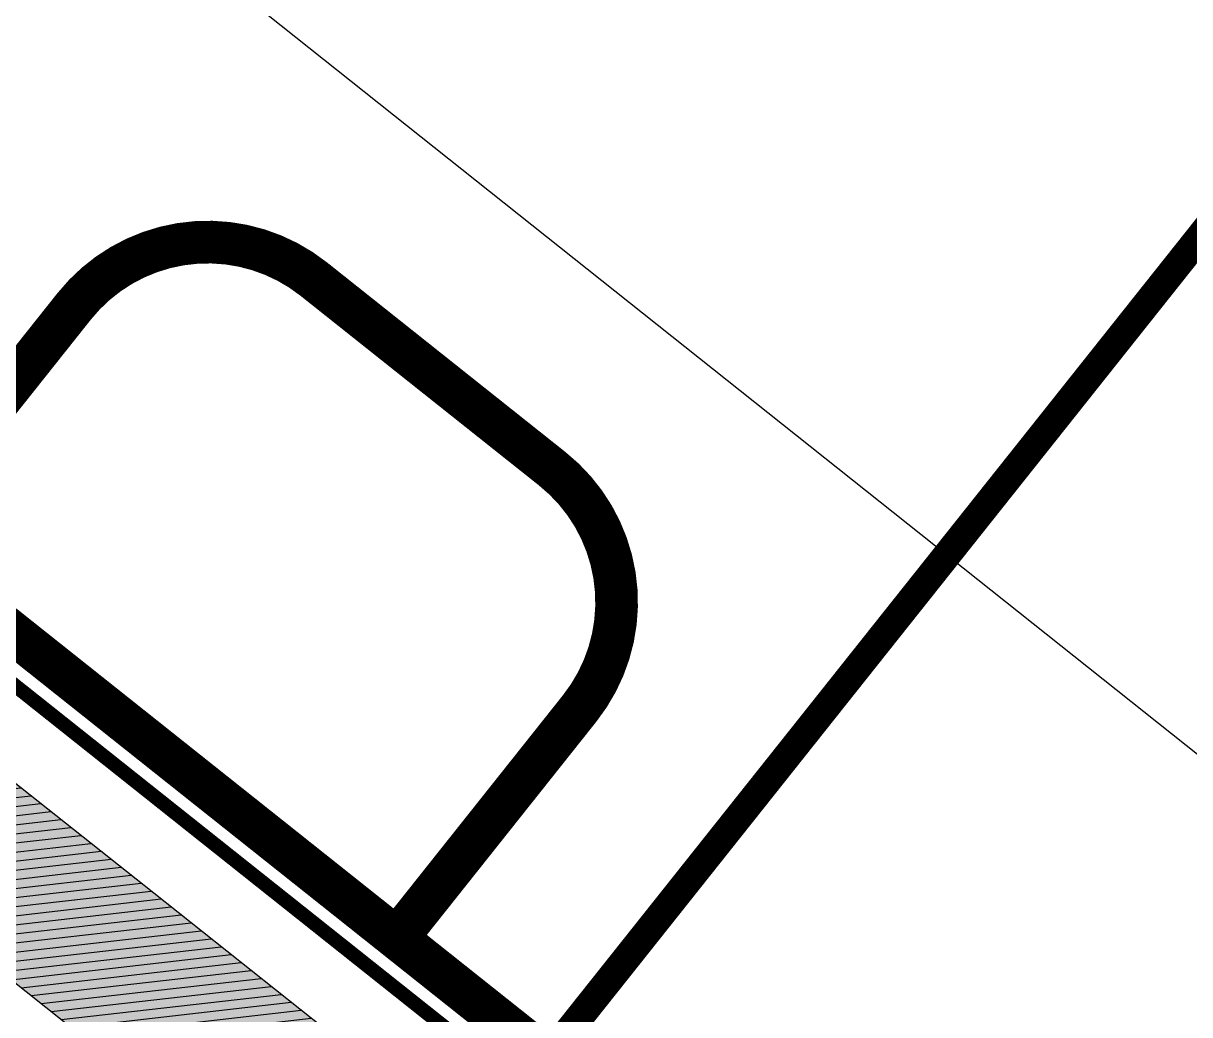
# Model space of a CAD drawing. Header units: metres. Extents: x -664657 to -643449, y -1076720 to -1062383.
# Drawn here: x -660241.4 to -660159.4, y -1066081.9 to -1066012.2 of the extents above; entities that cross this region are included whole.
import ezdxf

# ---------------------------------------------------------------- set-up
doc = ezdxf.new("R2010")
doc.units = ezdxf.units.M
doc.header["$LTSCALE"] = 0.1
doc.linetypes.add('DASHED', pattern=[19.05, 12.7, -6.35])
doc.linetypes.add('EVENDASH', pattern=[6.35, 3.175, -3.175])
for name, color, linetype in [('AA_THER_DOPRAVA', 142, 'Continuous'), ('AA_THER_katastr', 7, 'Continuous'), ('AA_THER_srafy', 52, 'Continuous'), ('AA_THER_SRAFY KATASTR', 14, 'Continuous')]:
    doc.layers.add(name, color=color, linetype=linetype)
doc.layers.add('FLOATING-WINDOWS', color=2, linetype='Continuous', plot=False)

msp = doc.modelspace()

# ---------------------------------------------------------------- hatches: boundary and pattern name
at = {"layer": 'AA_THER_srafy'}
h = msp.add_hatch(color=252, dxfattribs=at)
h.paths.add_polyline_path([(-660351.947, -1066018.153), (-660343.135, -1066025.528), (-660376.885, -1066068.398), (-660385.385, -1066061.773)])
h.paths.add_polyline_path([(-660319.76, -1066044.153), (-660310.947, -1066051.381), (-660321.635, -1066065.131), (-660332.697, -1066079.278), (-660342.385, -1066092.141), (-660343.851, -1066094.09), (-660346.322, -1066092.141), (-660353.109, -1066086.745), (-660341.822, -1066072.153), (-660330.76, -1066057.903)])
h.paths.add_polyline_path([(-660398.26, -1066063.756), (-660390.385, -1066070.506), (-660411.072, -1066098.164), (-660445.51, -1066141.516), (-660454.26, -1066134.516)])
h.paths.add_polyline_path([(-660296.572, -1066036.278), (-660226.385, -1066092.153), (-660225.51, -1066092.778), (-660218.572, -1066084.278), (-660232.26, -1066073.403), (-660246.635, -1066062.028), (-660260.822, -1066050.778), (-660275.26, -1066039.403), (-660289.635, -1066028.028)])
at = {"layer": 'AA_THER_SRAFY KATASTR'}
h = msp.add_hatch(dxfattribs=at)
h.set_pattern_fill('ANSI31', color=256, scale=0.2, style=0)
h.set_pattern_definition([(6.512676, (-656030.26, -1069498.5804), (-0.07202362, 0.63090221), [])])
h.paths.add_polyline_path([(-660351.947, -1066018.153), (-660343.135, -1066025.528), (-660376.885, -1066068.398), (-660385.385, -1066061.773)])
h.paths.add_polyline_path([(-660319.76, -1066044.153), (-660310.947, -1066051.381), (-660321.635, -1066065.131), (-660332.697, -1066079.278), (-660342.385, -1066092.141), (-660343.851, -1066094.09), (-660346.322, -1066092.141), (-660353.109, -1066086.745), (-660341.822, -1066072.153), (-660330.76, -1066057.903)])
h.paths.add_polyline_path([(-660398.26, -1066063.756), (-660390.385, -1066070.506), (-660411.072, -1066098.164), (-660445.51, -1066141.516), (-660454.26, -1066134.516)])
h.paths.add_polyline_path([(-660296.572, -1066036.278), (-660226.385, -1066092.153), (-660225.51, -1066092.778), (-660218.572, -1066084.278), (-660232.26, -1066073.403), (-660246.635, -1066062.028), (-660260.822, -1066050.778), (-660275.26, -1066039.403), (-660289.635, -1066028.028)])

# ---------------------------------------------------------------- linework, layer by layer
at = {"layer": 'AA_THER_DOPRAVA', "color": 136, "linetype": 'EVENDASH', "ltscale": 5, "const_width": 3}
for points in [[(-660385.346, -1066203.288), (-660430.469, -1066167.412, -0.481289), (-660430.491, -1066155.791), (-660313.049, -1066008.079, -0.433884), (-660302.404, -1066007.223), (-660204.709, -1066084.898)], [(-660215.176, -1066076.576), (-660202.33, -1066060.419, 0.414214), (-660204.255, -1066043.558), (-660221.019, -1066030.229, 0.414214), (-660237.88, -1066032.154), (-660250.726, -1066048.311)]]:
    msp.add_lwpolyline(points, format="xyb", dxfattribs=at)
at = {"layer": 'AA_THER_DOPRAVA', "linetype": 'DASHED', "ltscale": 2, "const_width": 2}
msp.add_lwpolyline([(-660204.558, -1066084.92), (-660151.75, -1066018.501, -0.344395), (-660142.879, -1066016.37), (-660066.586, -1066077.029)], format="xyb", dxfattribs=at)
at = {"layer": 'AA_THER_DOPRAVA', "color": 23, "linetype": 'DASHED', "ltscale": 0.5, "const_width": 1}
msp.add_lwpolyline([(-660296.007, -1066015.886), (-660208.556, -1066085.415), (-660221.677, -1066101.919), (-660227.134, -1066104.768), (-660247.624, -1066089.83), (-660321.702, -1066032.055)], dxfattribs=at)
at = {"layer": 'AA_THER_katastr'}
msp.add_lwpolyline([(-660296.572, -1066036.278), (-660226.385, -1066092.153), (-660225.51, -1066092.778), (-660218.572, -1066084.278), (-660232.26, -1066073.403), (-660246.635, -1066062.028), (-660260.822, -1066050.778), (-660275.26, -1066039.403), (-660289.635, -1066028.028)], close=True, dxfattribs=at)
at = {"layer": 'FLOATING-WINDOWS', "linetype": 'ByBlock', "lineweight": -3}
msp.add_lwpolyline([(-660546.105, -1066135.221), (-660217.352, -1066396.605), (-660032.516, -1066164.129), (-660361.27, -1065902.746)], close=True, dxfattribs=at)

doc.saveas('drawing.dxf')
